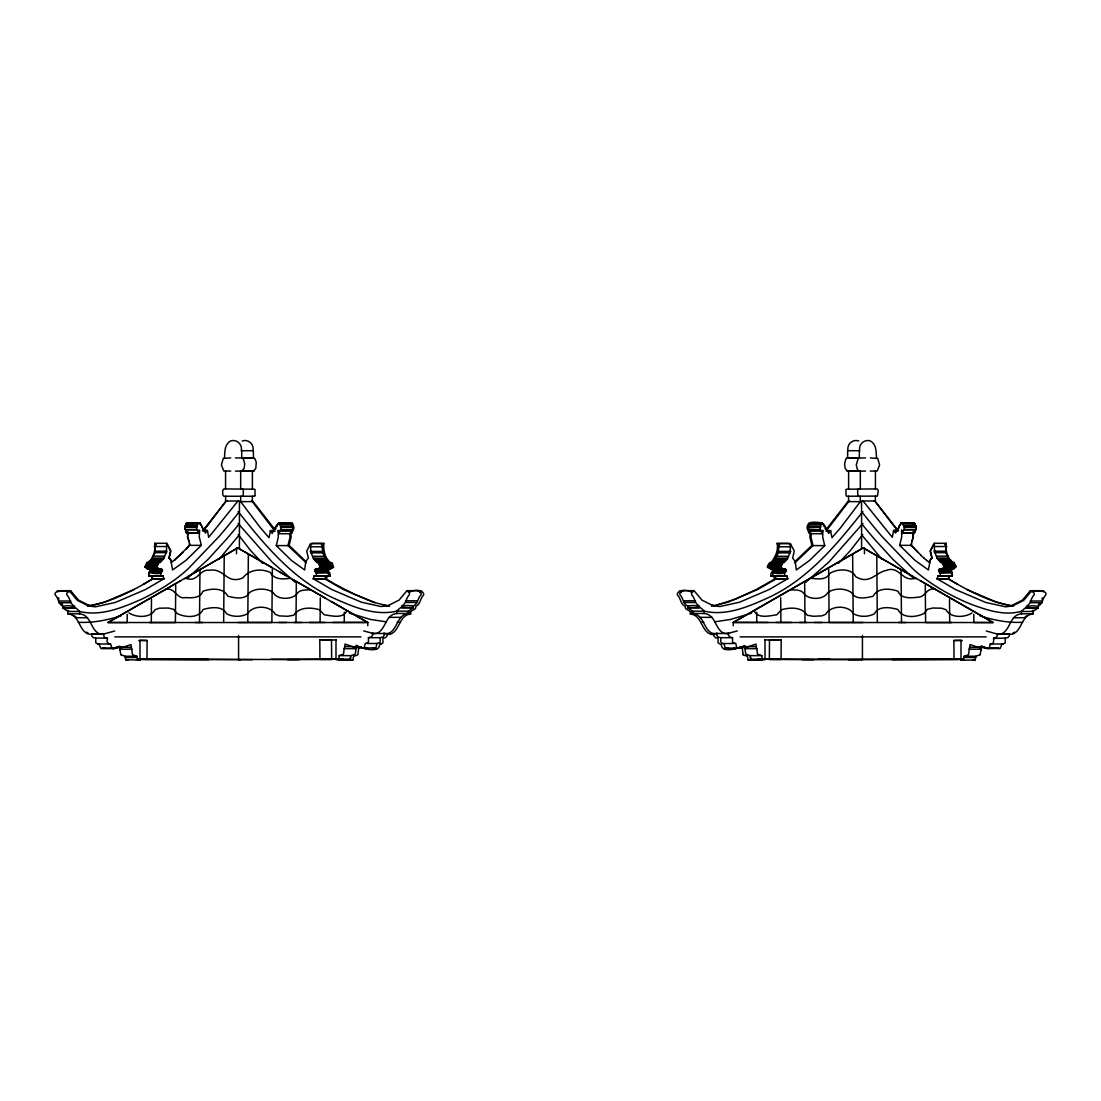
<?xml version="1.0" encoding="UTF-8"?>
<svg xmlns="http://www.w3.org/2000/svg" width="1101" height="1101" viewBox="0 0 1101 1101"><rect width="100%" height="100%" fill="white"/><g stroke="black" fill="none" stroke-linecap="round" stroke-linejoin="round"><path stroke-width="1.5" d="M225.567 488.927L223.751 488.982L222.732 490.537L222.677 494.528L223.792 496.248L254.111 496.248A2.615 1.844 90 0 0 254.909 495.546L255.088 489.752A2.56 1.817 -90 0 0 254.606 489.216L225.567 488.927L225.567 471.09M239.412 548.422L239.44 501.01L226.242 500.996L202.804 530.723M762.374 659.554L762.305 659.403A2.931 2.064 -90 0 0 762.264 658.178A5.271 3.73 -90 0 0 762.002 657.338L761.796 655.645L757.873 654.297A17.74 12.538 -90 0 1 757.378 653.636L756.841 648.668A12.056 8.519 90 0 0 756.428 647.526L755.933 644.071L747.318 647.085L739.679 647.168M912.977 533.407L912.977 531.714M985.01 647.622L979.174 647.677L970.05 644.58L969.389 648.448A12.524 8.863 -90 0 0 969.141 649.205A20.217 14.299 90 0 1 969.155 650.264L968.591 654.228A17.891 12.648 90 0 1 968.096 654.889L964.132 656.251L963.76 658.453A4.005 2.835 -90 0 0 963.636 659.582L960.994 660.187L961.008 640.3L953.879 640.493L954.03 658.893L962.384 658.893L818.373 659.238M350.379 660.297L350.379 656.98M848.472 496.248L848.665 501.629L826.768 530.255M149.557 571.047L161.269 571.047C163.265 576.195 145.181 572.121 150.479 571.515L162.191 571.515L162.411 570.112C158.489 566.932 144.96 573.153 146.006 564.937L146.928 562.515L160.127 562.446C165.687 557.546 167.132 550.376 166.595 543.288L154.883 543.288C155.599 550.431 153.603 557.299 148.828 562.542L146.928 562.515M146.956 563.368L148.126 562.735M160.595 569.699L156.81 567.249L158.64 562.515M786.004 571.529L773.37 571.061L774.278 571.529L786.004 571.529L786.21 570.153L785.453 569.134L771.471 569.162L768.952 567.318L769.186 565.653C773.618 558.909 778.751 552.743 777.155 543.371L788.853 543.371L789.802 544.678M785.082 571.061C787.49 574.433 771.085 574.433 773.37 571.061M785.453 569.134C783.967 569.602 780.526 568.24 780.898 565.653C783.169 564.868 781.063 561.937 783.953 562.542C789.458 557.698 790.89 550.596 790.353 543.577L778.641 543.577C779.178 550.596 777.746 557.698 772.241 562.542C768.663 561.827 769.489 563.836 767.617 565.666L767.369 567.345L772.985 570.208C772.31 572.451 770.604 572.08 770.865 575.933L774.884 576.277M916.183 528.714L916.211 528.04A1.473 1.032 -90 0 1 916.156 527.255L903.838 526.65L902.366 523.14M275.553 529.402L275.938 528.26M897.838 529.76L897.824 528.59M299.059 659.664L138.643 658.921L146.97 658.893L147.121 640.493L139.992 640.3L140.006 660.187L137.364 659.582A4.005 2.835 90 0 0 137.24 658.453L136.868 656.251L132.904 654.889A17.891 12.648 -90 0 1 132.409 654.228L131.859 650.264A20.217 14.299 -90 0 1 131.859 649.205A12.524 8.863 90 0 0 131.611 648.448L130.95 644.58L121.826 647.677L115.99 647.622M238.119 511.511C264.639 545.133 293.196 579.484 332.942 597.815C352.664 606.665 374.615 616.243 396.621 611.165C401.893 605.839 404.838 604.628 413.302 606.032C418.421 603.609 417.279 598.504 421.105 594.664A2.642 1.872 -90 0 0 421.05 592.93L418.669 590.687L406.957 590.687L399.016 600.141L388.873 605.22A87.117 61.601 -90 0 1 380.987 606.527L361.376 602.192L331.621 589.448L313.234 578.699L314.473 575.768L328.593 575.809L328.332 572.396L315.891 572.74L315.918 571.061L327.63 571.061L327.616 572.74L315.891 572.74M326.116 576.277L330.135 575.933C330.396 572.08 328.69 572.451 328.015 570.208L333.631 567.345L332.185 562.859L317.047 562.542C311.542 557.698 310.11 550.596 310.647 543.577L322.359 543.577C321.822 550.596 323.254 557.698 328.759 562.542C331.649 561.937 329.543 564.868 331.814 565.653L332.048 567.318L329.529 569.162L315.547 569.134L314.79 570.153L314.996 571.529L327.465 571.13M769.351 659.43L769.489 639.998L781.201 639.998L781.063 659.43L769.351 659.43L813.653 659.664M948.525 577.585L949.076 575.974L952.007 575.809L951.787 573.552M861.574 511.511L865.386 516.41A669.793 473.802 90 0 0 882.08 536.627L912.536 568.474A179.284 126.821 -90 0 0 920.519 575.383C935.726 587.411 952.915 596.77 970.779 604.201C986.826 610.009 1004.828 616.367 1021.797 611.124C1026.724 605.853 1029.807 605.11 1037.995 606.293C1043.156 603.857 1042 598.71 1045.867 594.829A2.67 1.885 -90 0 0 1045.812 593.067L1043.404 590.81L1031.692 590.81L1023.669 600.362L1013.429 605.495A87.97 62.22 90 0 1 1005.474 606.802L985.67 602.44L955.599 589.585L937.034 578.754L938.286 575.782L952.42 575.837L952.159 572.382L939.717 572.726L939.731 571.047L951.443 571.047L951.429 572.726L939.717 572.726M127.207 614.289L127.138 622.533L107.939 622.533L180.881 580.612M149.213 622.533L151.291 622.519L151.484 599.302M175.72 584.975L175.389 622.519L151.291 622.519M195.028 622.505L199.501 622.505L199.955 570.648M223.654 622.492L224.232 556.308M236.522 553.748L236.577 547.913M237.899 622.492L247.766 622.478L248.358 554.505M272.346 568.969L271.878 622.464L247.766 622.478M294.215 622.45L295.99 622.45L296.32 583.392M309.491 622.45L320.088 622.437L320.308 597.815M332.763 622.423L344.241 622.423L344.324 612.266M969.898 647.36L981.762 647.264L981.101 648.448A12.524 8.863 -90 0 0 980.853 649.205A20.217 14.299 -90 0 1 980.853 650.264L980.303 654.228A17.891 12.648 90 0 1 979.794 654.889L975.844 656.251L964.132 656.251M913.417 536.008L911.917 541.472M225.622 496.248L225.622 501.588L209.245 523.236A394.488 278.938 90 0 1 203.396 530.269A394.488 278.938 -90 0 0 209.245 523.236M951.443 571.047L938.809 571.515L938.589 570.112C942.869 567.111 954.801 572.616 955.668 565.57L954.085 564.675M950.521 571.515L950.631 569.506L951.718 569.74M326.722 571.529L326.818 569.534L328.304 569.74L329.158 568.653M161.283 572.726L148.841 572.382L149.254 576.181L162.714 575.782L163.966 578.754L145.401 589.585L115.33 602.44L95.526 606.802A87.97 62.22 -90 0 1 87.571 605.495L77.331 600.362L69.308 590.81L57.596 590.81L55.188 593.067A2.67 1.885 -90 0 0 55.133 594.829C59 598.71 57.844 603.857 63.005 606.293C71.565 604.779 74.4 606.238 79.74 611.482C101.017 616.643 122.459 607.559 141.657 599.192C155.31 592.531 168.577 584.879 180.481 575.383A179.284 126.821 90 0 0 188.464 568.474L218.92 536.627A669.793 473.802 90 0 0 235.614 516.41L239.426 511.511M149.227 573.304L151.085 570.153L148.429 568.653M160.553 572.382L160.966 576.181M785.109 572.74L772.668 572.396L773.067 576.153L786.527 575.768L787.765 578.699L769.379 589.448L739.624 602.192L720.013 606.527A87.117 61.601 90 0 1 712.127 605.22L701.984 600.141L694.043 590.687L682.331 590.687L679.95 592.93A2.642 1.872 -90 0 0 679.895 594.664C683.721 598.504 682.579 603.609 687.698 606.032C696.162 604.628 699.107 605.839 704.379 611.165C726.385 616.243 748.336 606.665 768.058 597.815C807.804 579.484 836.361 545.133 862.881 511.511M784.38 572.396L784.793 576.153M199.185 523.636L198.964 522.755L197.685 523.663L197.162 526.65L184.844 527.255A1.473 1.032 -90 0 1 184.789 528.04L185.752 530.489M197.162 526.65L196.556 527.255A1.473 1.032 -90 0 1 196.501 528.04L198.607 533.338L198.786 530.118L199.611 530.242L199.295 536.944L201.318 545.353L186.014 560.326L172.623 569.933L170.586 559.322M824.319 526.842L822.392 523.223L821.126 524.117L820.603 527.076L808.285 527.682A1.445 1.032 -90 0 1 808.244 528.466L809.084 530.242L820.795 530.242L822.034 533.71L822.832 530.338L822.722 537.274L824.732 545.601L809.579 560.437L796.326 569.96L795.211 561.29L792.61 558.124L794.275 551.05L790.353 543.577M820.603 527.076L820.011 527.682A1.445 1.032 -90 0 1 819.956 528.466L820.795 530.242M361.321 647.168L353.682 647.085L345.067 644.071L344.572 647.526A12.056 8.519 -90 0 0 344.159 648.668L343.622 653.636A17.74 12.538 90 0 1 343.127 654.297L339.204 655.645L338.998 657.338A5.271 3.73 90 0 0 338.736 658.178A2.931 2.064 -90 0 0 338.695 659.403L338.626 659.554M356.628 646.824L356.132 647.911A12.428 8.78 -90 0 0 355.884 648.668A20.052 14.189 90 0 1 355.898 649.7L355.334 653.636A17.74 12.538 90 0 1 354.839 654.297L350.93 655.645L350.71 657.338A5.271 3.73 -90 0 0 350.462 658.178L350.407 658.563A2.945 2.078 -90 0 0 350.407 659.403L335.998 659.527L335.998 639.819M975.844 656.251L975.472 658.453A4.005 2.835 -90 0 0 975.348 659.582L972.706 660.187M899.682 525.521L900.563 523.897M911.435 544.555L911.477 543.11M63.005 606.293L63.032 608.082L68.028 611.482L79.74 611.482L79.478 613.808C91.534 614.771 90.186 630.364 99.943 633.997A20.713 14.657 -90 0 0 103.15 634.204L114.697 631.011M687.698 606.032L687.712 607.793L692.667 611.165L704.379 611.165L704.131 613.463C715.471 614.537 714.852 628.189 723.123 632.937A20.176 14.272 -90 0 0 726.908 633.543L728.587 633.447L728.477 634.988A2.23 1.583 -90 0 0 728.573 635.538L730.032 637.162L732.55 637.685L732.537 642.296L735.785 643.507L736.486 646.714A3.193 2.257 -90 0 0 737.629 647.897C741.124 649.741 744.07 642.778 746.382 647.168M290.581 532.306L290.678 533.71L278.966 533.71L278.168 530.338L278.278 537.274L276.268 545.601L291.421 560.437L304.674 569.96L305.789 561.29L308.39 558.124L306.725 551.05L310.647 543.577M914.477 532.884L902.393 533.338L901.595 529.939L901.705 536.944L899.682 545.353L914.986 560.326L928.377 569.933L930.414 559.322M914.009 531.934L914.091 533.71L915.179 530.71M859.344 450.708L859.344 457.933L846.559 458.264L845.802 459.172L844.55 463.989L845.196 468.407L847.453 471.09L865.524 471.09M189.523 545.133L189.578 544.293M235.476 471.09L253.547 471.09L255.804 468.407L256.244 462.379L255.198 459.172L253.478 457.933L253.368 450.708L241.27 450.708C242.66 444.405 236.687 438.817 230.508 440.978C224.136 444.914 225.072 451.837 224.453 457.933M202.556 527.902L200.189 523.181L186.936 523.608M276.681 526.842L278.553 523.236L290.925 523.512L291.49 522.81L292.77 523.718L293.898 527.31A1.473 1.032 -90 0 0 293.953 528.095L291.848 533.393L291.352 529.953M315.547 569.134C317.033 569.602 320.474 568.24 320.102 565.653C317.831 564.868 319.937 561.937 317.047 562.542M940.405 569.699L944.19 567.249L943.956 565.57C941.672 564.785 943.791 561.813 940.873 562.446C935.313 557.546 933.868 550.376 934.405 543.288L946.117 543.288C945.993 549.454 946.213 555.606 950.672 560.45M338.668 660.297L353.022 659.692A4.005 2.835 -90 0 1 353.146 658.563A7.528 5.326 -90 0 1 353.256 658.137L353.517 656.375L357.481 655.012A17.891 12.648 90 0 0 357.976 654.352L358.527 649.329A12.152 8.602 90 0 1 358.94 648.186L359.435 647.388M821.36 523.98L809.51 523.993L808.891 527.076M898.994 526.773L899.682 525.383M121 647.622C119.142 643.259 115.853 650.553 112.536 648.393A3.289 2.326 90 0 1 111.449 647.209C112.068 642.888 105.627 644.484 107.265 639.626A14.767 10.446 -90 0 1 107.444 638.442L104.292 637.204L103.411 634.231L91.438 634.217A20.713 14.657 -90 0 1 88.231 633.997C78.488 630.364 79.823 614.785 67.78 613.808L68.028 611.482M728.587 633.447L715.196 633.543A20.176 14.272 90 0 1 711.411 632.937C703.14 628.189 703.759 614.537 692.419 613.463L692.667 611.165M692.171 591.788C688.813 590.631 680.06 588.54 677.473 593.26A2.67 1.885 -90 0 0 677.418 595.022C681.299 598.889 680.143 604.05 685.304 606.472C683.914 610.463 692.364 609.693 690.079 613.986C702.121 614.936 700.786 630.529 710.544 634.148A20.713 14.657 90 0 0 713.751 634.355L717.288 633.185M714.012 634.382L713.971 635.552A2.174 1.541 -90 0 0 714.081 636.117L715.54 637.74L718.086 638.263L718.058 642.915L720.315 644.209A9.868 6.978 90 0 0 721.334 644.14C721.1 652.549 733.817 649.452 739.101 647.787A25.543 18.07 90 0 0 740.244 647.044L740.491 646.879M187.803 535.1L188.023 533.035M388.846 606.087L373.088 602.192L343.333 589.448L325.056 579.03L325.662 575.974L329.46 576.277M810.281 533.09L809.854 536.985L811.877 545.408L794.55 562.005M811.437 533.407L811.01 537.274L813.02 545.601L794.853 562.831M957.719 584.397L948.842 579.085L949.447 576.002L951.746 576.181M278.966 533.71L281.044 528.466A1.445 1.032 -90 0 1 280.989 527.682C278.594 517.965 274.355 529.388 272.195 533.407L270.516 530.586L269.016 537.673L260.469 527.833L240.624 501.629L240.802 496.248M280.204 530.242L291.916 530.242L292.756 528.466A1.445 1.032 -90 0 1 292.715 527.682L291.49 523.993L279.64 523.98M915.55 526.65L915.715 525.521L904.004 525.521M200.327 523.292L186.069 523.525L184.872 527.682A1.445 1.032 -90 0 1 184.817 528.466L185.642 529.842L197.354 529.842M107.485 638.112L95.773 638.112L95.746 642.764L97.989 644.071A9.868 6.978 90 0 0 99.021 644.002L110.733 644.002M897.81 529.361L895.553 533.035L893.517 530.668L892.347 537.357L863.046 500.996L861.56 501.01L861.588 548.422M306.147 562.831L287.98 545.601L289.99 537.274L289.563 533.407M362.532 648.117L363.371 647.897A3.193 2.257 -90 0 0 364.514 646.714L365.215 643.507L368.463 642.296L368.45 637.685L380.162 637.685L380.189 642.296L376.941 643.507L376.225 646.714A3.193 2.257 90 0 1 375.083 647.897L361.651 648.062L356.545 645.31L354.618 647.168M732.55 637.685L720.838 637.685L720.687 641.897L722.559 643.534L734.106 643.507M187.583 536.352L187.789 534.742M716.861 633.447L716.751 634.988A2.23 1.583 -90 0 0 716.861 635.538L718.32 637.162L720.838 637.685M74.717 606.293C69.556 603.857 70.712 598.71 66.831 594.829A2.67 1.885 -90 0 1 66.9 593.067L69.308 590.81M699.41 606.032C694.291 603.609 695.447 598.504 691.607 594.664A2.642 1.872 -90 0 1 691.662 592.93L694.043 590.687M202.474 528.095L203.162 529.76M383.712 633.185L386.919 633.997L387.029 635.552A2.174 1.541 -90 0 1 386.919 636.117L385.46 637.74L382.914 638.263L382.942 642.915L380.685 644.209A9.868 6.978 90 0 1 379.666 644.14C379.9 652.549 367.183 649.452 361.899 647.787A25.543 18.07 -90 0 1 360.756 647.044L360.509 646.879M990.267 644.002L993.267 643.259L993.735 639.626A14.767 10.446 -90 0 0 993.556 638.442L1005.227 638.112L1005.254 642.764L1003.011 644.071A9.868 6.978 -90 0 1 1001.979 644.002L990.267 644.002L989.551 647.209A3.289 2.326 -90 0 1 988.464 648.393L985.835 648.393L981.514 645.819L980 647.622M149.213 573.552L148.993 575.809L150.658 576.057M916.211 528.301L915.248 530.489M154.732 545.697L155.324 552.853M916.06 529.264L916.17 528.494A1.445 1.032 -90 0 1 916.128 527.682L915.55 525.136M911.49 543.371L912.633 539.201M913.913 523.305L900.811 523.181L900.48 524.654M912.316 523.567L913.747 522.755L914.064 523.608M914.876 532.223L915.991 529.196M897.852 528.989L898.567 528.342M913.197 538.1L913.211 534.742M155.062 544.142L156.163 544.871M149.598 569.396L150.699 570.112L150.479 571.515M771.842 568.653L772.696 569.74L774.182 569.534L774.278 571.529M143.281 584.397L152.158 579.085L151.553 576.002L149.254 576.181M711.411 606.169L727.912 602.192L757.667 589.448L775.944 579.03L775.338 575.974L771.54 576.277M161.641 569.093L147.644 569.121L145.098 567.249L145.332 565.57L157.044 565.57M901.815 523.636L902.036 522.755L913.747 522.755M291.49 522.81L278.553 523.236M291.916 530.242L290.678 533.71M903.838 526.65L904.444 527.255A1.473 1.032 -90 0 0 904.499 528.04L902.393 533.338M975.761 657.572L964.091 657.435M820.768 523.525C825.158 522.191 825.833 529.939 828.805 533.407L830.484 530.586L831.984 537.673L840.531 527.833L860.376 501.629L860.198 496.248M954.994 564.937L954.072 562.515L942.36 562.515M341.227 660.297L353.008 660.146M901.829 523.181L900.811 523.181M346.361 611.702C342.328 618.941 330.74 615.624 324.176 614.771L319.496 609.748C310.647 607.188 299.224 606.844 293.719 615.253L287.636 616.271L279.241 615.886L275.278 614.303C270.406 605.11 252.638 604.834 247.505 613.725C241.408 617.221 232.751 617.111 226.613 613.78C222.43 605.44 210.429 607.367 203.079 609.5C198.634 618.817 184.349 617.455 176.697 613.257M160.127 562.446L148.415 562.446L149.419 560.918M822.034 533.71L810.322 533.71L810.419 532.306M198.964 522.755L187.253 522.755L186.22 523.512M821.222 522.81C814.96 521.998 807.501 520.856 807.102 527.31A1.473 1.032 -90 0 1 807.047 528.095L809.152 533.393L809.648 529.953M152.833 556.308L154.415 554.023M929.203 561.29L932.134 557.987L930.441 550.844L933.455 544.596M185.477 525.576L186.578 524.145M368.45 637.685L370.968 637.162L372.427 635.538A2.23 1.583 -90 0 0 372.523 634.988L372.413 633.447L374.092 633.543A20.176 14.272 -90 0 0 377.877 632.937C386.148 628.189 385.529 614.537 396.869 613.463L396.621 611.165L408.333 611.165L413.288 607.793L413.302 606.032M986.303 631.011L997.85 634.217A20.713 14.657 90 0 0 1001.057 633.997C1010.814 630.364 1009.466 614.785 1021.522 613.808L1021.26 611.482L1032.972 611.482L1037.968 608.082L1037.995 606.293M408.333 611.165L408.581 613.463C397.241 614.537 397.86 628.189 389.589 632.937A20.176 14.272 -90 0 1 385.804 633.543L372.413 633.447M1032.972 611.482L1033.22 613.808C1021.178 614.771 1022.512 630.364 1012.769 633.997A20.713 14.657 90 0 1 1009.562 634.204L997.589 634.231L996.708 637.204L993.515 638.112M237.954 500.996L208.653 537.357L207.483 530.668L205.447 533.035L203.19 529.361M386.988 634.382L387.249 634.355A20.713 14.657 90 0 0 390.456 634.148C400.214 630.529 398.879 614.936 410.921 613.986C408.636 609.693 417.086 610.463 415.696 606.472C420.857 604.05 419.701 598.889 423.582 595.022A2.67 1.885 -90 0 0 423.527 593.26C420.94 588.54 412.187 590.631 408.829 591.788M951.842 569.465L952.571 568.653M924.331 613.188L927.372 609.307L932.781 608.027L941.548 608.192L945.91 609.665C950.727 618.473 964.834 617.62 972.032 612.94M939.359 569.093L953.356 569.121L955.462 567.318L955.228 565.653M401.59 606.032C406.709 603.609 405.553 598.504 409.393 594.664A2.642 1.872 -90 0 0 409.338 592.93L406.957 590.687M1026.283 606.293C1031.444 603.857 1030.288 598.71 1034.169 594.829A2.67 1.885 -90 0 0 1034.1 593.067L1031.692 590.81M1041.863 598.944L1042.592 597.857M862.771 534.535L850.605 550.307L838.522 563.244M418.669 590.687L418.105 591.471M421.119 591.003L419.853 592.668M1043.624 591.76L1042.083 590.687L1030.371 590.687L1022.43 600.141L1012.287 605.22A87.117 61.601 -90 0 1 1008.956 605.949M1042.083 590.687L1041.518 591.471M1043.404 590.81L1042.84 591.595M239.412 534.714L219.085 559.349M321.423 544.871L322.359 543.577M934.405 543.288L930.139 551.05L931.818 558.124L931.157 558.647M944.837 544.871L945.938 544.142M945.167 544.596L946.117 543.288M311.198 544.678L312.147 543.371L323.845 543.371C323.309 550.459 324.754 557.629 330.314 562.528M322.91 544.678L323.845 543.371M290.32 523.223L291.49 523.993M862.923 523.443L828.943 561.964L805.712 582.346M241.821 471.09L244.092 468.407L244.739 463.989L243.486 459.172L241.752 457.933L241.656 450.708M858.271 458.264L856.261 464.952L857.528 469.824L859.179 471.09M826.163 529.471L848.362 501.01L849.49 501.01M186.317 549.151L189.537 544.871M152.365 558.923L150.231 560.67M183.179 552.151L171.261 562.749M174.44 560.437L189.606 545.353L201.318 545.353M187.844 577.915L207.993 559.432L226.159 539.545A690.162 488.197 90 0 0 239.426 523.594M366.867 647.925L365.312 648.778M1038.436 604.614L1039.316 603.885M924.303 613.257C916.665 617.455 902.462 618.831 897.921 609.5C890.571 607.367 878.557 605.426 874.387 613.78C868.249 617.111 859.592 617.221 853.495 613.725C848.348 604.834 830.581 605.096 825.722 614.303L821.759 615.886L813.364 616.271L807.281 615.253C801.762 606.857 790.367 607.188 781.504 609.748L776.824 614.771C770.273 615.61 758.672 618.941 754.639 611.702M915.22 524.998L914.078 523.14M57.376 591.76L58.917 590.687L70.629 590.687L78.57 600.141L88.713 605.22A87.117 61.601 90 0 0 92.044 605.949A87.117 61.601 -90 0 1 88.713 605.22M69.088 591.76L70.629 590.687M690.341 591.856L691.593 591.003M773.04 576.057L773.824 576.098L774.443 579.181L755.974 589.696L735.853 598.944L716.476 605.289M1032.284 610.794L1033.11 610.229M1035.201 608.825L1036.11 608.206M152.53 579.03C132.56 590.852 111.407 601.917 88.41 606.197M187.803 576.635L237.747 547.913L367.775 622.533L367.775 625.726M733.225 622.533L863.253 547.913L993.061 622.533L733.225 622.533L733.225 625.726M314.996 571.529L315.918 571.061M938.809 571.515L939.731 571.047M199.955 523.773L200.52 524.654M200.189 523.181L199.171 523.181M727.389 647.787L723.976 648.778M316.207 576.153L316.62 572.396M940.034 576.181L940.447 572.382M1013.003 632.937L1014.516 632.167M134.239 589.448L104.485 602.192L87.997 606.169M327.616 572.74L328.332 572.396M951.429 572.726L952.159 572.382M1025.196 616.739L1026.614 616.065M1029.875 614.523L1031.183 613.89M822.447 523.236L810.075 523.512L809.51 522.81M104.306 648.049L100.824 648.393L99.021 644.002A9.868 6.978 -90 0 1 97.989 644.057M751.584 613.147L730.445 619.464L714.673 621.845M121.124 615.707C107.389 620.207 92.924 623.042 78.419 622.285M846.559 458.264L865.551 457.933M858.739 488.927L858.106 489.216A2.56 1.817 -90 0 0 857.638 489.752L857.803 495.546A2.615 1.844 -90 0 0 858.601 496.248M982.395 647.127A25.337 17.919 90 0 1 981.789 646.755A25.337 17.919 -90 0 0 982.395 647.127L986.592 647.87M985.767 648.117L998.304 647.87M987.625 648.64L1000.176 648.393L1001.979 644.002A9.868 6.978 90 0 0 1003.011 644.057M914.422 524.145L915.523 525.576M728.532 647.828L725.917 647.897A3.193 2.257 -90 0 1 724.775 646.714L724.059 643.507M727.417 633.557L737.285 630.942M105.297 647.87L102.696 647.87M290.581 578.176C283.329 579.47 274.094 579.787 270.323 572.465C261.047 568.13 248.936 569.616 242.922 577.887C226.242 584.975 224.494 567.648 209.589 570.29C199.611 568.625 197.781 582.374 186.812 578.562A30.36 15.18 0 0 1 184.665 578.52L184.665 578.52M407.384 612.294L410.673 611.661M954.072 562.515L952.172 562.542L950.769 560.67M700.731 622.45L703.856 622.037M952.874 562.735L954.044 563.368M898.953 527.228L898.554 528.508M935.547 589.489C927.317 586.847 925.996 595.765 919.596 597.072C912.399 597.719 901.292 599.728 898.003 591.251C890.035 588.333 877.758 587.384 873.176 596.178C866.652 597.926 855.463 600.224 851.665 592.71C845.458 588.03 834.365 587.934 827.924 592.434C823.823 599.976 809.524 600.169 804.17 594.031C801.473 589.173 794.757 590.081 789.954 589.888M765.002 639.819L765.002 659.527L750.593 659.403A2.945 2.078 -90 0 0 750.593 658.563L750.538 658.178A5.271 3.73 -90 0 0 750.29 657.338L750.07 655.645L746.161 654.297A17.74 12.538 -90 0 1 745.666 653.636L745.102 649.7A20.052 14.189 -90 0 1 745.116 648.668A12.428 8.78 90 0 0 744.868 647.911L744.372 646.824M242.22 440.978C248.399 438.817 254.372 444.405 252.982 450.708M875.433 488.927L846.394 489.216A2.56 1.817 -90 0 0 845.912 489.752L846.091 495.546A2.615 1.844 -90 0 0 846.889 496.248L877.456 496.083L878.268 490.537L877.249 488.982L875.433 488.927L875.433 471.09M916.335 578.52L916.459 578.507A30.36 15.18 0 0 1 914.188 578.562C902.036 581.617 899.187 565.446 886.401 570.373C875.295 572.534 869.928 585.003 855.821 576.773C851.238 567.621 836.774 568.845 829.659 573.525C826.383 580.557 816.859 578.933 810.446 578.176M103.522 648.117L116.114 648.09L118.605 647.127A25.337 17.919 -90 0 0 119.211 646.755M319.799 639.998L331.511 639.998L331.649 659.43L319.937 659.43L319.799 639.998L336.369 639.942M287.347 659.664L331.649 659.43M893.241 659.196L954.03 658.893M892.182 659.705L958.503 659.444L848.499 659.705M199.501 622.505L202.653 622.492M1005.227 638.112L1007.787 637.603L1009.232 635.965A2.174 1.541 -90 0 0 1009.342 635.401L1009.232 633.846L997.52 633.846M270.915 659.238L343.416 659.004L331.704 659.004M278.966 622.464L286.59 622.45M344.241 622.423L367.775 622.382L361.555 618.845M320.088 622.437L325.139 622.423M913.197 576.635L863.28 547.926L733.225 622.382L768.237 622.423M775.861 622.423L791.509 622.45M799.161 622.45L806.785 622.45M380.162 637.685L382.68 637.162L384.139 635.538A2.23 1.583 -90 0 0 384.249 634.988L384.139 633.447M240.775 659.705L238.573 659.705L238.573 635.745M252.501 659.705L142.497 659.444L208.818 659.705M230.687 457.933L223.228 458.443L221.425 465.035L223.751 470.939L230.715 471.09M235.449 457.933L253.478 457.933M870.313 457.933L877.772 458.443L879.575 465.035L877.249 470.939L870.285 471.09M242.729 458.264L254.441 458.264M242.702 470.76L254.427 470.76M846.573 470.76L858.298 470.76M863.046 500.996L874.758 500.996L898.196 530.723M226.242 500.996L227.191 501.01M251.51 501.01L252.638 501.01L274.837 529.471M873.809 501.01L874.758 500.996M240.624 501.629L252.335 501.629L274.232 530.255M848.665 501.629L860.376 501.629M187.074 522.837L199.088 522.934M279.654 522.989L291.669 522.892M809.331 522.892L821.346 522.989M901.912 522.934L913.926 522.837M278.415 523.347L291.228 523.36M809.772 523.36L822.585 523.347M900.673 523.292L914.78 523.512M185.973 523.663L198.414 523.636M902.724 523.691L915.027 523.663M279.145 524.09L291.586 524.117M809.414 524.117L821.855 524.09M196.996 525.521L185.285 525.521L185.45 526.65M280.549 525.961L292.274 525.961M808.726 525.961L820.451 525.961M184.844 527.035L196.556 527.035M280.397 527.076L292.109 527.076M904.444 527.035L916.156 527.035M280.989 527.462L292.701 527.462M808.299 527.462L820.011 527.462M185.161 529.498L196.873 529.498M904.127 529.498L915.839 529.498M280.686 529.898L292.398 529.898M808.602 529.898L820.314 529.898M903.646 529.842L915.358 529.842M203.781 530.2L207.126 530.2M893.874 530.2L897.219 530.2M270.516 530.586L273.874 530.586M827.126 530.586L830.484 530.586M202.46 530.668L207.483 530.668M893.517 530.668L898.54 530.668M270.172 531.054L275.195 531.054M825.805 531.054L830.828 531.054M280.604 531.177L290.65 531.177M810.35 531.177L820.396 531.177M198.758 532.98L187.046 532.98L186.909 533.71L186.11 531.852M902.242 532.98L914.105 533.338M198.607 533.338L186.523 532.884M899.682 545.353L911.394 545.353L917.821 552.151M276.268 545.601L287.98 545.601M813.02 545.601L824.732 545.601M154.154 546.523L165.866 546.523M935.134 546.523L946.846 546.523M311.377 546.784L323.088 546.784M777.912 546.784L789.623 546.784M155.392 551.174L167.104 551.174M933.896 551.174L945.608 551.174M310.138 551.381L321.864 551.381M779.136 551.381L790.862 551.381M154.98 552.661L166.691 552.661M310.551 552.853L322.263 552.853M778.737 552.853L790.449 552.853M934.309 552.661L946.02 552.661M152.475 556.143L164.187 556.143M313.028 556.308L324.74 556.308M776.26 556.308L787.972 556.308M936.813 556.143L948.525 556.143M152.268 558.042L163.98 558.042M937.02 558.042L948.732 558.042M313.234 558.193L324.946 558.193M776.054 558.193L787.765 558.193M151.993 558.785L163.705 558.785M937.295 558.785L949.007 558.785M313.496 558.923L325.222 558.923M775.778 558.923L787.504 558.923M151.14 559.446L162.852 559.446M938.148 559.446L949.86 559.446M314.349 559.583L326.061 559.583M774.939 559.583L786.651 559.583M149.846 560.547L162.04 560.45M315.147 560.574L327.355 560.67M773.645 560.67L785.853 560.574M938.96 560.45L951.154 560.547L952.585 562.446L940.873 562.446M148.896 561.978L160.595 561.978M940.405 561.978L952.104 561.978M316.579 562.088L328.291 562.088M772.709 562.088L784.421 562.088M770.769 562.625L783.953 562.542M146.529 562.776L158.241 562.776M318.905 562.872L330.63 562.872M770.37 562.872L782.095 562.872M942.759 562.776L954.471 562.776M146.529 563.272L158.241 563.272M318.918 563.368L330.63 563.368M770.37 563.368L782.082 563.368M942.759 563.272L954.471 563.272M146.736 563.822L158.448 563.822M942.552 563.822L954.264 563.822M318.698 563.918L330.424 563.918M770.576 563.918L782.302 563.918M146.681 564.29L158.393 564.29M942.607 564.29L954.319 564.29M318.767 564.373L330.479 564.373M770.521 564.373L782.233 564.373M146.502 564.579L158.2 564.579M318.946 564.675L330.658 564.675M770.342 564.675L782.054 564.675M942.8 564.579L954.498 564.579M320.102 565.653L331.814 565.653M769.186 565.653L780.898 565.653M943.956 565.57L955.668 565.57M145.029 566.547L156.741 566.547M320.391 566.616L332.103 566.616M768.897 566.616L780.609 566.616M944.259 566.547L955.971 566.547M145.098 567.249L156.81 567.249M320.336 567.318L332.048 567.318M768.952 567.318L780.664 567.318M944.19 567.249L955.902 567.249M146.75 568.488L159.948 568.694M318.272 568.598L330.41 568.543M770.59 568.543L782.728 568.598M941.052 568.694L954.25 568.488M148.649 568.749L151.993 568.749M317.226 568.749L328.938 568.749M772.062 568.749L783.774 568.749M949.007 568.749L952.351 568.749M150.369 569.506L162.081 569.506M315.106 569.534L326.818 569.534M774.182 569.534L785.894 569.534M938.919 569.506L950.631 569.506M316.579 569.74L328.304 569.74M772.696 569.74L784.421 569.74M150.699 570.112L162.411 570.112M314.79 570.153L326.502 570.153M774.498 570.153L786.21 570.153M938.589 570.112L950.301 570.112M150.713 570.813L162.425 570.813M314.776 570.841L326.488 570.841M774.512 570.841L786.224 570.841M938.575 570.813L950.287 570.813M148.993 575.809L162.714 575.782M314.473 575.768L328.593 575.809M772.407 575.809L786.527 575.768M938.286 575.782L952.007 575.809M148.58 575.837L163.265 576.002M313.936 575.974L325.662 575.974M326.791 575.933L330.135 575.933M770.865 575.933L774.209 575.933M775.338 575.974L787.064 575.974M937.735 576.002L952.42 575.837M152.255 578.754L163.966 578.754M313.234 578.699L324.96 578.699M776.04 578.699L787.765 578.699M937.034 578.754L948.745 578.754M152.158 579.085L163.87 579.085M313.345 579.03L325.056 579.03M775.944 579.03L787.655 579.03M937.13 579.085L948.842 579.085M405.471 600.788L417.183 600.788M683.817 600.788L695.529 600.788M59.096 601.008L70.794 601.008M1030.206 601.008L1041.904 601.008M405.774 602.481L417.485 602.481M683.515 602.481L695.226 602.481M58.78 602.715L70.492 602.715M1030.508 602.715L1042.22 602.715M401.7 607.559L413.412 607.559M687.588 607.559L699.3 607.559M62.895 607.848L74.607 607.848M401.576 607.793L413.288 607.793M687.712 607.793L699.424 607.793M1026.393 607.848L1038.105 607.848M63.032 608.082L74.744 608.082M1026.256 608.082L1037.968 608.082M396.869 613.463L408.581 613.463M692.419 613.463L704.131 613.463M67.78 613.808L79.478 613.808M1021.522 613.808L1033.22 613.808M388.887 617.344L400.599 617.344M700.401 617.344L712.113 617.344M75.831 617.73L87.543 617.73M1013.457 617.73L1025.169 617.73M295.99 622.45L301.839 622.45M863.101 622.492L829.122 622.464L828.654 568.969M1022.581 622.285C1008.076 623.042 993.611 620.207 979.876 615.707M367.775 622.533L107.939 622.533L237.747 547.913L271.988 567.524M103.48 633.846L91.768 633.846L91.658 635.401A2.174 1.541 -90 0 0 91.768 635.965L93.213 637.603L95.773 638.112M114.779 636.887L360.949 636.887M740.051 636.887L986.221 636.887M138.754 640.493L147.121 640.493M953.879 640.493L962.246 640.493M366.894 643.507L376.941 643.507M345.067 646.617L353.435 646.617M747.565 646.617L755.933 646.617M116.114 647.099L121.124 647.099M979.876 647.099L984.886 647.099M131.102 647.36L119.238 647.264L119.899 648.448A12.524 8.863 -90 0 1 120.147 649.205A20.217 14.299 -90 0 0 120.147 650.264L120.697 654.228A17.891 12.648 -90 0 0 121.206 654.889L125.156 656.251L136.868 656.251M357.674 647.76L361.018 647.76M739.982 647.76L743.326 647.76M726.743 648.117L738.468 648.117M101.664 648.64L113.375 648.64M344.159 648.668L355.884 648.668M745.116 648.668L756.841 648.668M119.899 648.448A12.524 8.863 90 0 1 120.147 649.205L131.859 649.205M969.141 649.205L980.853 649.205A20.217 14.299 90 0 1 980.853 650.264M339.204 655.645L350.93 655.645M750.07 655.645L761.796 655.645M125.156 656.251L125.197 657.435L136.951 657.572M769.296 659.004L757.584 659.004L830.085 659.238M335.998 659.527L350.407 659.403M750.593 659.403L765.002 659.527M139.276 659.554L141.644 659.554M959.356 659.554L961.723 659.554M125.239 657.572L125.528 658.453A4.005 2.835 -90 0 1 125.652 659.582L140.006 660.187M741.565 647.388L742.06 648.186A12.152 8.602 -90 0 1 742.473 649.329L743.024 654.352A17.891 12.648 -90 0 0 743.519 655.012L747.483 656.375L747.744 658.137A7.528 5.326 90 0 1 747.854 658.563A4.005 2.835 -90 0 1 747.978 659.692L759.773 660.297M960.994 660.187L975.335 660.036M128.294 660.187L125.665 660.036M762.332 660.297L747.992 660.146M814.41 622.45L822.034 622.464M898.347 622.492L905.972 622.505M951.787 622.533L925.611 622.519L925.28 584.975M801.941 659.664L862.427 659.705L862.427 635.745M146.97 658.893L207.759 659.196M825.062 528.26L825.447 529.402M764.631 639.942L781.201 639.998M997.478 648.117L995.703 647.87M999.336 648.64L996.694 648.049M377.024 648.778L373.611 647.787M311.046 589.888C306.078 590.026 298.935 589.214 296.513 594.595C290.636 599.77 277.177 600.017 273.076 592.434C266.635 587.934 255.46 587.989 249.294 592.778C245.468 600.238 234.32 597.912 227.824 596.178C223.242 587.384 210.965 588.333 202.997 591.251C200.465 598.091 192.152 598.077 185.835 597.582C176.243 599.701 175.128 586.737 165.453 589.489M374.257 648.117L372.468 647.828M858.78 440.978C852.601 438.817 846.628 444.405 848.018 450.708M202.047 527.228L203.148 528.989M397.144 622.037L400.269 622.45M386.327 621.845L370.555 619.464L349.416 613.147M1013.003 606.169L996.515 602.192L966.761 589.448M1012.59 606.197C989.593 601.917 968.44 590.852 948.47 579.03M382.446 604.876L389.589 606.169M690.327 611.661L693.616 612.294M951.154 560.547L948.635 558.923M331.373 601.559L360.591 618.294M363.715 630.942L373.583 633.557M735.688 648.778L734.133 647.925M114.408 647.87L115.233 648.117M242.261 488.927L242.894 489.216A2.56 1.817 -90 0 1 243.362 489.752L243.197 495.546A2.615 1.844 -90 0 1 242.399 496.248M375.083 602.577L355.031 594.581L335.433 584.493L326.557 579.181L327.176 576.098L327.96 576.057M151.387 575.768L152.475 577.585M161.269 571.047L162.191 571.515M772.668 572.396L773.384 572.74M148.841 572.382L149.571 572.726M902.036 522.755L902.352 523.608M279.778 522.81L280.232 523.525M69.817 613.89L71.125 614.523M74.386 616.065L75.804 616.739M86.484 632.167L87.997 632.937M920.119 580.612L993.061 622.533L973.862 622.533L973.793 614.289M308.817 588.622L293.747 580.007M1030.371 590.687L1031.912 591.76M409.407 591.003L410.659 591.856M309.78 589.173L325.359 598.104M278.704 571.378L286.989 576.126M64.89 608.206L65.799 608.825M67.89 610.229L68.716 610.794M809.648 523.98L810.68 523.223M926.56 560.437L929.739 562.749M306.45 562.005L289.123 545.408L291.146 536.985L290.719 533.09M295.288 582.346L272.057 561.964L238.077 523.443M169.843 558.647L169.182 558.124L170.861 551.05L166.595 543.288M61.684 603.885L62.564 604.614M913.156 577.915L893.007 559.432L874.841 539.545A690.162 488.197 90 0 1 861.574 523.594M923.629 557.932L926.698 560.326M920.725 555.248L923.753 557.794M200.96 524.737L201.318 525.521M128.968 612.94C136.152 617.62 150.286 618.487 155.09 609.665L159.452 608.192L168.219 608.027L173.628 609.307L176.669 613.188M920.821 555.097L911.394 545.601L911.422 544.293M262.478 563.244L250.395 550.307L238.229 534.535M881.915 559.349L861.588 534.714M952.117 569.699L950.686 569.134L949.915 570.153L951.773 573.304M946.585 554.023L948.167 556.308M810.322 533.71L809.084 530.242M681.147 592.668L679.881 591.003M187.253 522.755L188.684 523.567M682.895 591.471L682.331 590.687M59.482 591.471L58.917 590.687M58.16 591.595L57.596 590.81M778.641 543.577L779.577 544.871M777.155 543.371L778.09 544.678M154.883 543.288L155.833 544.596M58.408 597.857L59.137 598.944M167.545 544.596L170.559 550.844L168.866 557.987L171.797 561.29M201.318 525.383L202.006 526.773M187.803 537.77L189.083 541.472M188.367 539.201L189.51 543.371M185.642 529.842L185.849 531.109M945.676 552.853L946.268 545.697M187.583 536.944L187.803 538.1M185.821 530.71L186.124 532.223M912.977 533.035L913.197 535.1M898.444 527.902L899.682 525.081M847.632 457.933L847.632 450.708L859.73 450.708C858.34 444.405 864.313 438.817 870.492 440.978C876.864 444.914 875.928 451.837 876.547 457.933M186.991 531.934L187.06 533.352M189.523 543.11L189.565 544.555M875.378 496.248L875.378 501.588L891.755 523.236A394.488 278.938 -90 0 0 897.604 530.269M187.583 536.008L187.597 537.274M949.516 599.302L949.709 622.519M901.045 570.648L901.499 622.505M876.768 556.308L877.346 622.492M864.423 547.913L864.478 553.748M852.642 554.505L853.234 622.478M804.68 583.392L805.01 622.45M780.692 597.815L780.912 622.437M756.676 612.266L756.759 622.423M252.335 496.248L252.335 501.629M750.621 656.98L750.621 660.297M188.023 531.714L188.023 533.407M860.321 471.09L860.321 488.927M848.61 471.09L848.61 488.927M252.39 471.09L252.39 488.927M240.679 471.09L240.679 488.927M715.471 605.949A87.117 61.601 -90 0 1 712.127 605.22M713.751 634.355A20.713 14.657 -90 0 1 710.544 634.148M1013.429 605.495A87.97 62.22 -90 0 1 1011.186 606.018M254.909 495.546A2.615 1.844 -90 0 1 254.111 496.248M361.899 647.787A25.543 18.07 90 0 1 360.756 647.044M121.206 654.889A17.891 12.648 90 0 1 120.697 654.228M112.536 648.393A3.289 2.326 -90 0 1 111.807 647.787M89.814 606.018A87.97 62.22 90 0 1 87.571 605.495M120.147 650.264A20.217 14.299 90 0 1 120.147 649.205M380.685 644.209A9.868 6.978 -90 0 1 379.666 644.14M980.303 654.228A17.891 12.648 -90 0 1 979.794 654.889M743.519 655.012A17.891 12.648 90 0 1 743.024 654.352"/></g></svg>
